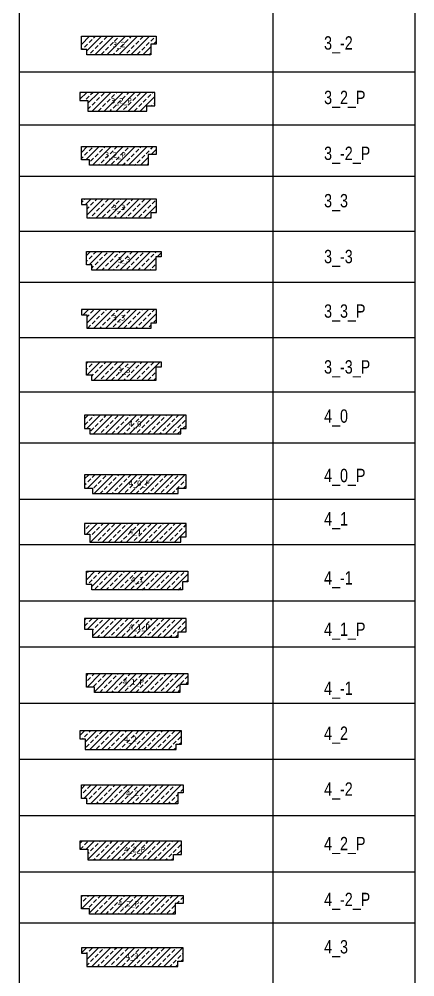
# Model space of a CAD drawing. Header units: millimetres. Extents: x 7 to 378, y -139 to -42.
# Drawn here: x 43.57 to 58.37, y -99.27 to -63.45 of the extents above; entities that cross this region are included whole.
import ezdxf

# ---------------------------------------------------------------- set-up
doc = ezdxf.new("R2010")
doc.units = ezdxf.units.MM
doc.layers.add('m_podwaliny', color=8, linetype='Continuous')
doc.styles.add('CDMSTYLE', font='CDMSIMPL', dxfattribs={"width": 0.8, "bigfont": 'CDMBIGPL'})
doc.styles.get("Standard").update_dxf_attribs({"font": 'arial.ttf'})
pattern_1 = [(45, (0, -0.5), (-0.224506, 0.224506), []), (45, (0.2245, -0.5), (-0.224506, 0.224506), [0.15875, -0.079375])]
pattern_2 = [(45, (-1743.18178, -1522.65767), (-0.224506403, 0.224506403), []), (45, (-1742.95727, -1522.65767), (-0.224506403, 0.224506403), [0.15875, -0.079375])]
pattern_3 = [(45, (-1743.18178, -1522.75767), (-0.224506403, 0.224506403), []), (45, (-1742.95727, -1522.75767), (-0.224506403, 0.224506403), [0.15875, -0.079375])]
pattern_4 = [(45, (-1743.18178, -1522.85767), (-0.224506403, 0.224506403), []), (45, (-1742.95727, -1522.85767), (-0.224506403, 0.224506403), [0.15875, -0.079375])]
pattern_5 = [(45, (-1743.18178, -1522.55767), (-0.224506403, 0.224506403), []), (45, (-1742.95727, -1522.55767), (-0.224506403, 0.224506403), [0.15875, -0.079375])]

# ---------------------------------------------------------------- blocks, each defined once
blk = doc.blocks.new('4_0')
at = {"layer": 'm_podwaliny'}
h = blk.add_hatch(dxfattribs=at)
h.set_pattern_fill('ANSI33', color=8, scale=0.05, style=0)
h.set_pattern_definition(pattern_1)
edge = h.paths.add_edge_path(flags=16)
edge.add_arc((2, 0), 0.0173, 0, 360)
h.paths.add_polyline_path([(1.819, -0.158), (2.202, -0.158)], flags=16)
h.paths.add_polyline_path([(0.3, -0.2), (3.7, -0.2), (3.7, 0), (3.9, 0), (3.9, 0.5), (0.1, 0.5), (0.1, 0), (0.3, 0)])
blk.add_lwpolyline([(0.3, 0), (0.3, -0.2), (3.7, -0.2), (3.7, 0), (3.9, 0), (3.9, 0.5), (0.1, 0.5), (0.1, 0), (0.3, 0)], dxfattribs=at)
at = {"layer": 'm_podwaliny', "color": 7, "insert": (1.746, 0.281), "char_height": 0.2, "width": 0.26556, "attachment_point": 1}
blk.add_mtext('{\\fVerdana|b0|i0|c238|p34;4_0}', dxfattribs=at)
blk = doc.blocks.new('4_1')
at = {"layer": 'm_podwaliny'}
h = blk.add_hatch(dxfattribs=at)
h.set_pattern_fill('ANSI33', color=8, scale=0.05, style=0)
h.set_pattern_definition(pattern_2)
h.paths.add_polyline_path([(3.9, -0.1), (3.9, 0.4), (0.1, 0.4), (0.1, 0), (0.3, 0), (0.3, -0.3), (3.7, -0.3), (3.7, -0.1)])
blk.add_lwpolyline([(3.9, -0.1), (3.9, 0.4), (0.1, 0.4), (0.1, 0), (0.3, 0), (0.3, -0.3), (3.7, -0.3), (3.7, -0.1)], close=True, dxfattribs=at)
at = {"layer": 'm_podwaliny', "color": 7, "insert": (1.75, 0.189), "char_height": 0.2, "width": 0.26556, "attachment_point": 1}
blk.add_mtext('{\\fVerdana|b0|i0|c238|p34;4_1}', dxfattribs=at)
blk = doc.blocks.new('4_2')
at = {"layer": 'm_podwaliny'}
h = blk.add_hatch(dxfattribs=at)
h.set_pattern_fill('ANSI33', color=8, scale=0.05, style=0)
h.set_pattern_definition(pattern_3)
h.paths.add_polyline_path([(3.9, -0.2), (3.9, 0.3), (0.1, 0.3), (0.1, 0), (0.3, 0), (0.3, -0.4), (3.7, -0.4), (3.7, -0.2)])
blk.add_lwpolyline([(3.9, -0.2), (3.9, 0.3), (0.1, 0.3), (0.1, 0), (0.3, 0), (0.3, -0.4), (3.7, -0.4), (3.7, -0.2)], close=True, dxfattribs=at)
at = {"layer": 'm_podwaliny', "color": 7, "insert": (1.75, 0.089), "char_height": 0.2, "width": 0.26556, "attachment_point": 1}
blk.add_mtext('{\\fVerdana|b0|i0|c238|p34;4_2}', dxfattribs=at)
blk = doc.blocks.new('4_3')
at = {"layer": 'm_podwaliny'}
h = blk.add_hatch(dxfattribs=at)
h.set_pattern_fill('ANSI33', color=8, scale=0.05, style=0)
h.set_pattern_definition(pattern_4)
h.paths.add_polyline_path([(3.9, -0.3), (3.9, 0.2), (0.1, 0.2), (0.1, 0), (0.3, 0), (0.3, -0.5), (3.7, -0.5), (3.7, -0.3)])
blk.add_lwpolyline([(3.9, -0.3), (3.9, 0.2), (0.1, 0.2), (0.1, 0), (0.3, 0), (0.3, -0.5), (3.7, -0.5), (3.7, -0.3)], close=True, dxfattribs=at)
at = {"layer": 'm_podwaliny', "color": 7, "insert": (1.75, -0.011), "char_height": 0.2, "width": 0.26556, "attachment_point": 1}
blk.add_mtext('{\\fVerdana|b0|i0|c238|p34;4_3}', dxfattribs=at)
blk = doc.blocks.new('4_-1')
at = {"layer": 'm_podwaliny'}
h = blk.add_hatch(dxfattribs=at)
h.set_pattern_fill('ANSI33', color=8, scale=0.05, style=0)
h.set_pattern_definition(pattern_5)
h.paths.add_polyline_path([(0.1, 0), (0.1, 0.5), (3.9, 0.5), (3.9, 0.1), (3.7, 0.1), (3.7, -0.2), (0.3, -0.2), (0.3, 0)])
blk.add_lwpolyline([(0.1, 0), (0.1, 0.5), (3.9, 0.5), (3.9, 0.1), (3.7, 0.1), (3.7, -0.2), (0.3, -0.2), (0.3, 0)], close=True, dxfattribs=at)
at = {"layer": 'm_podwaliny', "color": 7, "insert": (2.25, 0.289), "char_height": 0.2, "width": 0.26556, "attachment_point": 3}
blk.add_mtext('{\\fVerdana|b0|i0|c238|p34;4_1}', dxfattribs=at)
blk = doc.blocks.new('4_-2')
at = {"layer": 'm_podwaliny'}
h = blk.add_hatch(dxfattribs=at)
h.set_pattern_fill('ANSI33', color=8, scale=0.05, style=0)
h.set_pattern_definition(pattern_5)
h.paths.add_polyline_path([(0.1, 0), (0.1, 0.5), (3.9, 0.5), (3.9, 0.2), (3.7, 0.2), (3.7, -0.2), (0.3, -0.2), (0.3, 0)])
blk.add_lwpolyline([(0.1, 0), (0.1, 0.5), (3.9, 0.5), (3.9, 0.2), (3.7, 0.2), (3.7, -0.2), (0.3, -0.2), (0.3, 0)], close=True, dxfattribs=at)
at = {"layer": 'm_podwaliny', "color": 7, "insert": (2.25, 0.289), "char_height": 0.2, "width": 0.26556, "attachment_point": 3}
blk.add_mtext('{\\fVerdana|b0|i0|c238|p34;4_2}', dxfattribs=at)
blk = doc.blocks.new('3_3')
at = {"layer": 'm_podwaliny'}
h = blk.add_hatch(dxfattribs=at)
h.set_pattern_fill('ANSI33', color=8, scale=0.05, style=0)
h.set_pattern_definition(pattern_4)
h.paths.add_polyline_path([(2.7, -0.5), (2.7, -0.3), (2.9, -0.3), (2.9, 0.2), (0.1, 0.2), (0.1, 0), (0.3, 0), (0.3, -0.5)])
blk.add_lwpolyline([(2.9, -0.3), (2.9, 0.2), (0.1, 0.2), (0.1, 0), (0.3, 0), (0.3, -0.5), (2.7, -0.5), (2.7, -0.3)], close=True, dxfattribs=at)
at = {"layer": 'm_podwaliny', "color": 7, "insert": (1.25, -0.011), "char_height": 0.2, "width": 0.26556, "attachment_point": 1}
blk.add_mtext('{\\fVerdana|b0|i0|c238|p34;3_3}', dxfattribs=at)
blk = doc.blocks.new('3_-2')
at = {"layer": 'm_podwaliny'}
h = blk.add_hatch(dxfattribs=at)
h.set_pattern_fill('ANSI33', color=8, scale=0.05, style=0)
h.set_pattern_definition(pattern_5)
h.paths.add_polyline_path([(2.7, -0.2), (2.7, 0.2), (2.9, 0.2), (2.9, 0.5), (0.1, 0.5), (0.1, 0), (0.3, 0), (0.3, -0.2)])
blk.add_lwpolyline([(0.1, 0), (0.1, 0.5), (2.9, 0.5), (2.9, 0.2), (2.7, 0.2), (2.7, -0.2), (0.3, -0.2), (0.3, 0)], close=True, dxfattribs=at)
at = {"layer": 'm_podwaliny', "color": 7, "insert": (1.75, 0.289), "char_height": 0.2, "width": 0.26556, "attachment_point": 3}
blk.add_mtext('{\\fVerdana|b0|i0|c238|p34;3_2}', dxfattribs=at)
blk = doc.blocks.new('3_-3')
at = {"layer": 'm_podwaliny'}
h = blk.add_hatch(dxfattribs=at)
h.set_pattern_fill('ANSI33', color=8, scale=0.05, style=0)
h.set_pattern_definition(pattern_5)
h.paths.add_polyline_path([(2.7, -0.2), (2.7, 0.3), (2.9, 0.3), (2.9, 0.5), (0.1, 0.5), (0.1, 0), (0.3, 0), (0.3, -0.2)])
blk.add_lwpolyline([(0.1, 0), (0.1, 0.5), (2.9, 0.5), (2.9, 0.3), (2.7, 0.3), (2.7, -0.2), (0.3, -0.2), (0.3, 0)], close=True, dxfattribs=at)
at = {"layer": 'm_podwaliny', "color": 7, "insert": (1.75, 0.289), "char_height": 0.2, "width": 0.26556, "attachment_point": 3}
blk.add_mtext('{\\fVerdana|b0|i0|c238|p34;3_3}', dxfattribs=at)
blk = doc.blocks.new('4_0_P')
at = {"layer": 'm_podwaliny'}
h = blk.add_hatch(dxfattribs=at)
h.set_pattern_fill('ANSI33', color=8, scale=0.05, style=0)
h.set_pattern_definition(pattern_1)
edge = h.paths.add_edge_path(flags=16)
edge.add_arc((2, 0), 0.0173, 0, 360)
h.paths.add_polyline_path([(1.819, -0.158), (2.202, -0.158)], flags=16)
h.paths.add_polyline_path([(0.1, 0), (0.4, 0), (0.4, -0.2), (3.6, -0.2), (3.6, 0), (3.9, 0), (3.9, 0.5), (0.1, 0.5)])
blk.add_lwpolyline([(0.4, 0), (0.4, -0.2), (3.6, -0.2), (3.6, 0), (3.9, 0), (3.9, 0.5), (0.1, 0.5), (0.1, 0), (0.4, 0)], dxfattribs=at)
at = {"layer": 'm_podwaliny', "color": 7, "insert": (1.746, 0.281), "char_height": 0.2, "width": 0.26556, "attachment_point": 1}
blk.add_mtext('{\\fVerdana|b0|i0|c238|p34;4_0_P}', dxfattribs=at)
blk = doc.blocks.new('4_1_P')
at = {"layer": 'm_podwaliny'}
h = blk.add_hatch(dxfattribs=at)
h.set_pattern_fill('ANSI33', color=8, scale=0.05, style=0)
h.set_pattern_definition(pattern_2)
h.paths.add_polyline_path([(0.1, 0), (0.4, 0), (0.4, -0.3), (3.6, -0.3), (3.6, -0.1), (3.9, -0.1), (3.9, 0.4), (0.1, 0.4)])
blk.add_lwpolyline([(3.9, -0.1), (3.9, 0.4), (0.1, 0.4), (0.1, 0), (0.4, 0), (0.4, -0.3), (3.6, -0.3), (3.6, -0.1)], close=True, dxfattribs=at)
at = {"layer": 'm_podwaliny', "color": 7, "insert": (1.75, 0.189), "char_height": 0.2, "width": 0.26556, "attachment_point": 1}
blk.add_mtext('{\\fVerdana|b0|i0|c238|p34;4_1_P}', dxfattribs=at)
blk = doc.blocks.new('4_2_P')
at = {"layer": 'm_podwaliny'}
h = blk.add_hatch(dxfattribs=at)
h.set_pattern_fill('ANSI33', color=8, scale=0.05, style=0)
h.set_pattern_definition(pattern_3)
h.paths.add_polyline_path([(0.1, 0), (0.4, 0), (0.4, -0.4), (3.6, -0.4), (3.6, -0.2), (3.9, -0.2), (3.9, 0.3), (0.1, 0.3)])
blk.add_lwpolyline([(3.9, -0.2), (3.9, 0.3), (0.1, 0.3), (0.1, 0), (0.4, 0), (0.4, -0.4), (3.6, -0.4), (3.6, -0.2)], close=True, dxfattribs=at)
at = {"layer": 'm_podwaliny', "color": 7, "insert": (1.75, 0.089), "char_height": 0.2, "width": 0.26556, "attachment_point": 1}
blk.add_mtext('{\\fVerdana|b0|i0|c238|p34;4_2_P}', dxfattribs=at)
blk = doc.blocks.new('4_-1_P')
at = {"layer": 'm_podwaliny'}
h = blk.add_hatch(dxfattribs=at)
h.set_pattern_fill('ANSI33', color=8, scale=0.05, style=0)
h.set_pattern_definition(pattern_5)
h.paths.add_polyline_path([(0.1, 0), (0.1, 0.5), (3.9, 0.5), (3.9, 0.1), (3.6, 0.1), (3.6, -0.2), (0.4, -0.2), (0.4, 0)])
blk.add_lwpolyline([(0.1, 0), (0.1, 0.5), (3.9, 0.5), (3.9, 0.1), (3.6, 0.1), (3.6, -0.2), (0.4, -0.2), (0.4, 0)], close=True, dxfattribs=at)
at = {"layer": 'm_podwaliny', "color": 7, "insert": (2.25, 0.289), "char_height": 0.2, "width": 0.26556, "attachment_point": 3}
blk.add_mtext('{\\fVerdana|b0|i0|c238|p34;4_1_P}', dxfattribs=at)
blk = doc.blocks.new('4_-2_P')
at = {"layer": 'm_podwaliny'}
h = blk.add_hatch(dxfattribs=at)
h.set_pattern_fill('ANSI33', color=8, scale=0.05, style=0)
h.set_pattern_definition(pattern_5)
h.paths.add_polyline_path([(0.4, 0), (0.4, -0.2), (3.6, -0.2), (3.6, 0.2), (3.9, 0.2), (3.9, 0.5), (0.1, 0.5), (0.1, 0)])
blk.add_lwpolyline([(0.1, 0), (0.1, 0.5), (3.9, 0.5), (3.9, 0.2), (3.6, 0.2), (3.6, -0.2), (0.4, -0.2), (0.4, 0)], close=True, dxfattribs=at)
at = {"layer": 'm_podwaliny', "color": 7, "insert": (2.25, 0.289), "char_height": 0.2, "width": 0.26556, "attachment_point": 3}
blk.add_mtext('{\\fVerdana|b0|i0|c238|p34;4_2_P}', dxfattribs=at)
blk = doc.blocks.new('3_2_P')
at = {"layer": 'm_podwaliny'}
h = blk.add_hatch(dxfattribs=at)
h.set_pattern_fill('ANSI33', color=8, scale=0.05, style=0)
h.set_pattern_definition(pattern_3)
h.paths.add_polyline_path([(0.4, 0), (0.4, -0.4), (2.6, -0.4), (2.6, -0.2), (2.9, -0.2), (2.9, 0.3), (0.1, 0.3), (0.1, 0)])
blk.add_lwpolyline([(2.9, -0.2), (2.9, 0.3), (0.1, 0.3), (0.1, 0), (0.4, 0), (0.4, -0.4), (2.6, -0.4), (2.6, -0.2)], close=True, dxfattribs=at)
at = {"layer": 'm_podwaliny', "color": 7, "insert": (1.25, 0.089), "char_height": 0.2, "width": 0.26556, "attachment_point": 1}
blk.add_mtext('{\\fVerdana|b0|i0|c238|p34;3_2_P}', dxfattribs=at)
blk = doc.blocks.new('3_3_P')
at = {"layer": 'm_podwaliny'}
h = blk.add_hatch(dxfattribs=at)
h.set_pattern_fill('ANSI33', color=8, scale=0.05, style=0)
h.set_pattern_definition(pattern_4)
h.paths.add_polyline_path([(2.7, -0.5), (2.7, -0.3), (2.9, -0.3), (2.9, 0.2), (0.1, 0.2), (0.1, 0), (0.3, 0), (0.3, -0.5)])
blk.add_lwpolyline([(2.9, -0.3), (2.9, 0.2), (0.1, 0.2), (0.1, 0), (0.3, 0), (0.3, -0.5), (2.7, -0.5), (2.7, -0.3)], close=True, dxfattribs=at)
at = {"layer": 'm_podwaliny', "color": 7, "insert": (1.25, -0.011), "char_height": 0.2, "width": 0.26556, "attachment_point": 1}
blk.add_mtext('{\\fVerdana|b0|i0|c238|p34;3_3}', dxfattribs=at)
blk = doc.blocks.new('3_-2_P')
at = {"layer": 'm_podwaliny'}
h = blk.add_hatch(dxfattribs=at)
h.set_pattern_fill('ANSI33', color=8, scale=0.05, style=0)
h.set_pattern_definition(pattern_5)
h.paths.add_polyline_path([(0.1, 0), (0.4, 0), (0.4, -0.2), (2.6, -0.2), (2.6, 0.2), (2.9, 0.2), (2.9, 0.5), (0.1, 0.5)])
blk.add_lwpolyline([(0.1, 0), (0.1, 0.5), (2.9, 0.5), (2.9, 0.2), (2.6, 0.2), (2.6, -0.2), (0.4, -0.2), (0.4, 0)], close=True, dxfattribs=at)
at = {"layer": 'm_podwaliny', "color": 7, "insert": (1.75, 0.289), "char_height": 0.2, "width": 0.26556, "attachment_point": 3}
blk.add_mtext('{\\fVerdana|b0|i0|c238|p34;3_2_P}', dxfattribs=at)
blk = doc.blocks.new('3_-3_P')
at = {"layer": 'm_podwaliny'}
h = blk.add_hatch(dxfattribs=at)
h.set_pattern_fill('ANSI33', color=8, scale=0.05, style=0)
h.set_pattern_definition(pattern_5)
h.paths.add_polyline_path([(2.7, -0.2), (2.7, 0.3), (2.9, 0.3), (2.9, 0.5), (0.1, 0.5), (0.1, 0), (0.3, 0), (0.3, -0.2)])
blk.add_lwpolyline([(0.1, 0), (0.1, 0.5), (2.9, 0.5), (2.9, 0.3), (2.7, 0.3), (2.7, -0.2), (0.3, -0.2), (0.3, 0)], close=True, dxfattribs=at)
at = {"layer": 'm_podwaliny', "color": 7, "insert": (1.75, 0.289), "char_height": 0.2, "width": 0.26556, "attachment_point": 3}
blk.add_mtext('{\\fVerdana|b0|i0|c238|p34;3_3}', dxfattribs=at)

msp = doc.modelspace()

# ---------------------------------------------------------------- linework, layer by layer
at = {"layer": 'm_podwaliny', "color": 2, "linetype": 'Continuous', "lineweight": 25}
for p, q in [((43.573, -46.5093), (43.573, -133.3474)), ((53.066, -46.5093), (53.066, -133.3474)), ((58.3709, -46.5093), (58.3709, -133.3474)), ((43.573, -65.422), (58.3709, -65.422)), ((43.573, -67.4067), (58.3709, -67.4067)), ((43.573, -69.3222), (58.3709, -69.3222)), ((43.573, -71.3863), (58.3709, -71.3863)), ((43.573, -73.2916), (58.3709, -73.2916)), ((43.573, -75.3557), (58.3709, -75.3557)), ((43.573, -77.3922), (58.3709, -77.3922)), ((43.573, -79.2975), (58.3709, -79.2975)), ((43.573, -81.4013), (58.3709, -81.4013)), ((43.573, -83.1081), (58.3709, -83.1081)), ((43.573, -85.2119), (58.3709, -85.2119)), ((43.573, -86.9275), (58.3709, -86.9275)), ((43.573, -89.0313), (58.3709, -89.0313)), ((43.573, -89.0313), (58.3709, -89.0313)), ((43.573, -91.1351), (58.3709, -91.1351)), ((43.573, -91.1351), (58.3709, -91.1351)), ((43.573, -93.2389), (58.3709, -93.2389)), ((43.573, -93.2389), (58.3709, -93.2389)), ((43.573, -95.3427), (58.3709, -95.3427)), ((43.573, -95.3427), (58.3709, -95.3427)), ((43.573, -97.248), (58.3709, -97.248))]:
    msp.add_line(p, q, dxfattribs=at)

# ---------------------------------------------------------------- block references
at = {"layer": 'm_podwaliny', "color": 1, "linetype": 'Continuous', "lineweight": 25}
for name, p in [('3_-2', (45.8028, -64.5921)), ('3_2_P', (45.744, -66.495)), ('3_-2_P', (45.8028, -68.7203)), ('3_3', (45.8051, -70.3834)), ('3_-3', (45.9867, -72.6412)), ('3_3_P', (45.8051, -74.5115)), ('3_-3_P', (45.9867, -76.7694)), ('4_0', (45.921, -78.768)), ('4_0_P', (45.921, -80.9909)), ('4_1', (45.921, -82.7134)), ('4_-1', (45.9854, -84.6009)), ('4_1_P', (45.921, -86.2738)), ('4_-1_P', (45.9854, -88.4326)), ('4_2', (45.744, -90.3707)), ('4_-2', (45.8028, -92.5959)), ('4_2_P', (45.744, -94.4988)), ('4_-2_P', (45.8028, -96.7241)), ('4_3', (45.8051, -98.3872))]:
    msp.add_blockref(name, p, dxfattribs=at)

# ---------------------------------------------------------------- texts
at = {"layer": 'm_podwaliny', "color": 7, "linetype": 'Continuous', "lineweight": 25, "style": 'CDMSTYLE', "width": 0.8}
for s, p in [('3_-2  ', (54.9775, -64.5926)), ('3_2_P  ', (54.9775, -66.6323)), ('3_-2_P  ', (54.9775, -68.7208)), ('3_3  ', (54.9775, -70.4928)), ('3_-3  ', (54.9775, -72.5812)), ('3_3_P', (54.9775, -74.6209)), ('3_-3_P  ', (54.9775, -76.7094)), ('4_0  ', (54.9775, -78.5471)), ('4_0_P  ', (54.9775, -80.77)), ('4_1  ', (54.9775, -82.3917)), ('4_-1  ', (54.9775, -84.5993)), ('4_1_P  ', (54.9775, -86.5199)), ('4_-1  ', (54.9775, -88.7274)), ('4_2  ', (54.9775, -90.4099)), ('4_-2  ', (54.9775, -92.4984)), ('4_2_P  ', (54.9775, -94.5381)), ('4_-2_P  ', (54.9775, -96.6266)), ('4_3  ', (54.9775, -98.3986))]:
    msp.add_text(s, height=0.5, dxfattribs=at).set_placement(p)

doc.saveas('drawing.dxf')
